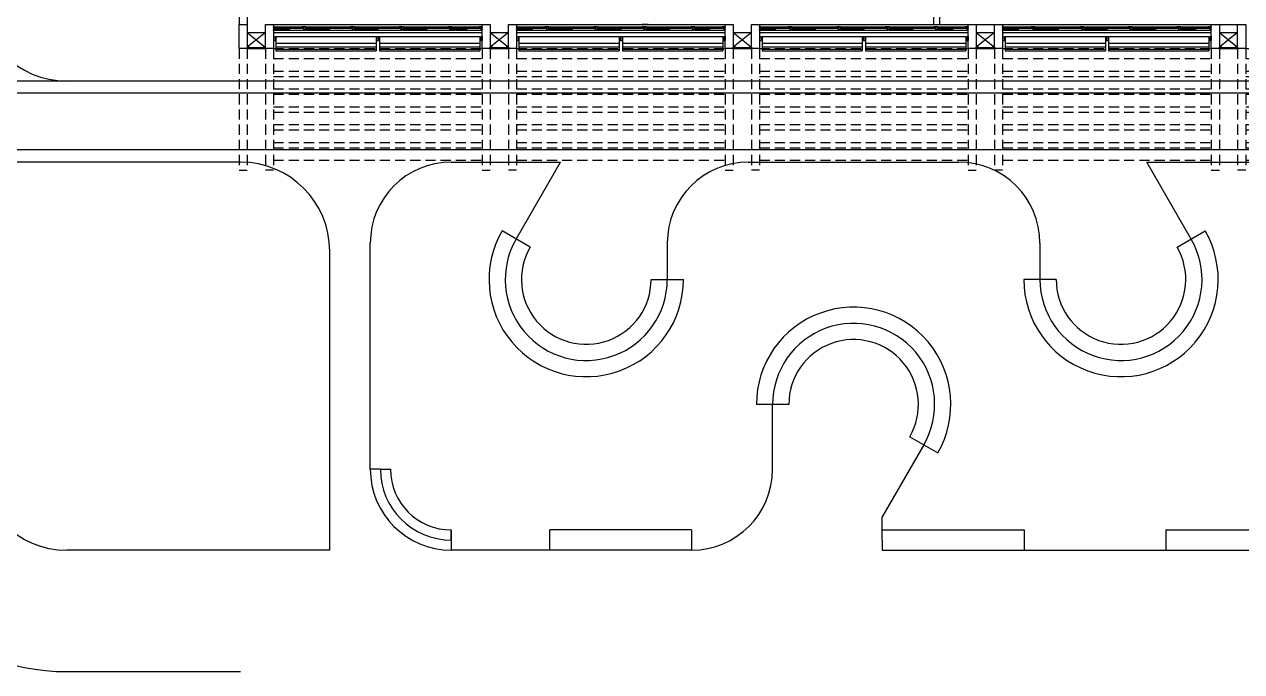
# Model space of a CAD drawing. Header units: millimetres. Extents: x 1887 to 2405, y 1100 to 1335.
# Drawn here: x 2052.26 to 2082.31, y 1212.01 to 1228 of the extents above; entities that cross this region are included whole.
import ezdxf

# ---------------------------------------------------------------- set-up
doc = ezdxf.new("R2010")
doc.units = ezdxf.units.MM
doc.linetypes.add('HIDDEN', pattern=[0.375, 0.25, -0.125])
for name, color, linetype in [('AR-ALV', 2, 'Continuous'), ('ar-banco-v', 1, 'Continuous'), ('AR-BRISES', 1, 'Continuous'), ('AR-CALÇADA', 1, 'Continuous'), ('AR-ESQ', 1, 'Continuous'), ('AR-ESQ-V', 1, 'Continuous'), ('AR-ESTC', 3, 'Continuous'), ('AR-PEITORIL', 1, 'Continuous'), ('AR-PERGOLAPROJ', 1, 'HIDDEN'), ('AR-PISO', 1, 'Continuous'), ('ar-podotactil', 1, 'Continuous'), ('AR-SHAFT', 1, 'Continuous'), ('BR-LINHAS', 1, 'Continuous'), ('BR-MONTANTE', 242, 'Continuous'), ('BR-PAINEL', 1, 'Continuous'), ('BR-SUPORTE', 1, 'Continuous'), ('DT-ESQ-BAGUETE-C', 2, 'Continuous'), ('DT-ESQ-BAGUETE-V', 1, 'Continuous'), ('DT-ESQ-CHAPA DOBRADA-V', 1, 'Continuous'), ('DT-ESQ-PERFIL CADEIRA-C', 2, 'Continuous'), ('DT-ESQ-PERFIL CADEIRA-V', 1, 'Continuous'), ('DT-ESQ-PERFIL U SIMPLES-C', 2, 'Continuous'), ('DT-ESQ-PERFIL U-C', 2, 'Continuous'), ('DT-ESQ-PERFIL U-V', 1, 'Continuous'), ('DT-ESQ-VENEZIANA-C', 2, 'Continuous'), ('DT-ESQ-VENEZIANA-V', 2, 'Continuous'), ('DT-ESQ-VIDRO-C', 2, 'Continuous'), ('insercao', 4, 'Continuous'), ('PG-PROJ', 1, 'HIDDEN')]:
    doc.layers.add(name, color=color, linetype=linetype)

# ---------------------------------------------------------------- blocks, each defined once
blk = doc.blocks.new('EF40-P')
at = {"layer": 'DT-ESQ-BAGUETE-C', "color": 2, "ltscale": 0.1}
for points in [[(0.073, -0.125), (0.06, -0.125), (0.06, -0.124), (0.073, -0.124, 0.414214), (0.073, -0.123), (0.073, -0.112, 0.414214), (0.073, -0.112), (0.06, -0.112), (0.06, -0.11), (0.073, -0.11, -0.414214), (0.075, -0.112), (0.075, -0.124, -0.414214)], [(0.339, -0.125), (0.352, -0.125), (0.352, -0.124), (0.34, -0.124, -0.414214), (0.339, -0.123), (0.339, -0.112, -0.414214), (0.34, -0.112), (0.352, -0.112), (0.352, -0.11), (0.339, -0.11, 0.414214), (0.337, -0.112), (0.337, -0.124, 0.414214)], [(0.422, -0.08), (0.409, -0.08), (0.409, -0.079), (0.422, -0.079, 0.414214), (0.422, -0.078), (0.422, -0.067, 0.414214), (0.422, -0.067), (0.409, -0.067), (0.409, -0.065), (0.422, -0.065, -0.414214), (0.424, -0.067), (0.424, -0.079, -0.414214)], [(0.702, -0.08), (0.715, -0.08), (0.715, -0.079), (0.702, -0.079, -0.414214), (0.702, -0.078), (0.702, -0.067, -0.414214), (0.702, -0.067), (0.715, -0.067), (0.715, -0.065), (0.702, -0.065, 0.414214), (0.7, -0.067), (0.7, -0.079, 0.414214)], [(0.848, -0.125), (0.835, -0.125), (0.835, -0.124), (0.848, -0.124, 0.414214), (0.848, -0.123), (0.848, -0.112, 0.414214), (0.848, -0.112), (0.835, -0.112), (0.835, -0.11), (0.848, -0.11, -0.414214), (0.85, -0.112), (0.85, -0.124, -0.414214)], [(1.326, -0.125), (1.34, -0.125), (1.34, -0.124), (1.327, -0.124, -0.414214), (1.326, -0.123), (1.326, -0.112, -0.414214), (1.327, -0.112), (1.34, -0.112), (1.34, -0.11), (1.326, -0.11, 0.414214), (1.325, -0.112), (1.325, -0.124, 0.414214)], [(1.41, -0.08), (1.396, -0.08), (1.396, -0.079), (1.409, -0.079, 0.414214), (1.41, -0.078), (1.41, -0.067, 0.414214), (1.409, -0.067), (1.396, -0.067), (1.396, -0.065), (1.41, -0.065, -0.414214), (1.411, -0.067), (1.411, -0.079, -0.414214)], [(1.901, -0.08), (1.915, -0.08), (1.915, -0.079), (1.902, -0.079, -0.414214), (1.901, -0.078), (1.901, -0.067, -0.414214), (1.902, -0.067), (1.915, -0.067), (1.915, -0.065), (1.901, -0.065, 0.414214), (1.9, -0.067), (1.9, -0.079, 0.414214)], [(2.048, -0.125), (2.035, -0.125), (2.035, -0.124), (2.048, -0.124, 0.414214), (2.048, -0.123), (2.048, -0.112, 0.414214), (2.048, -0.112), (2.035, -0.112), (2.035, -0.11), (2.048, -0.11, -0.414214), (2.05, -0.112), (2.05, -0.124, -0.414214)], [(2.526, -0.125), (2.54, -0.125), (2.54, -0.124), (2.527, -0.124, -0.414214), (2.526, -0.123), (2.526, -0.112, -0.414214), (2.527, -0.112), (2.54, -0.112), (2.54, -0.11), (2.526, -0.11, 0.414214), (2.525, -0.112), (2.525, -0.124, 0.414214)], [(2.61, -0.08), (2.596, -0.08), (2.596, -0.079), (2.609, -0.079, 0.414214), (2.61, -0.078), (2.61, -0.067, 0.414214), (2.609, -0.067), (2.596, -0.067), (2.596, -0.065), (2.61, -0.065, -0.414214), (2.611, -0.067), (2.611, -0.079, -0.414214)], [(3.101, -0.08), (3.115, -0.08), (3.115, -0.079), (3.102, -0.079, -0.414214), (3.101, -0.078), (3.101, -0.067, -0.414214), (3.102, -0.067), (3.115, -0.067), (3.115, -0.065), (3.101, -0.065, 0.414214), (3.1, -0.067), (3.1, -0.079, 0.414214)], [(3.248, -0.125), (3.235, -0.125), (3.235, -0.124), (3.248, -0.124, 0.414214), (3.248, -0.123), (3.248, -0.112, 0.414214), (3.248, -0.112), (3.235, -0.112), (3.235, -0.11), (3.248, -0.11, -0.414214), (3.25, -0.112), (3.25, -0.124, -0.414214)], [(3.726, -0.125), (3.74, -0.125), (3.74, -0.124), (3.727, -0.124, -0.414214), (3.726, -0.123), (3.726, -0.112, -0.414214), (3.727, -0.112), (3.74, -0.112), (3.74, -0.11), (3.726, -0.11, 0.414214), (3.725, -0.112), (3.725, -0.124, 0.414214)], [(3.81, -0.08), (3.796, -0.08), (3.796, -0.079), (3.809, -0.079, 0.414214), (3.81, -0.078), (3.81, -0.067, 0.414214), (3.809, -0.067), (3.796, -0.067), (3.796, -0.065), (3.81, -0.065, -0.414214), (3.811, -0.067), (3.811, -0.079, -0.414214)], [(4.301, -0.08), (4.315, -0.08), (4.315, -0.079), (4.302, -0.079, -0.414214), (4.301, -0.078), (4.301, -0.067, -0.414214), (4.302, -0.067), (4.315, -0.067), (4.315, -0.065), (4.301, -0.065, 0.414214), (4.3, -0.067), (4.3, -0.079, 0.414214)], [(4.448, -0.125), (4.435, -0.125), (4.435, -0.124), (4.448, -0.124, 0.414214), (4.448, -0.123), (4.448, -0.112, 0.414214), (4.448, -0.112), (4.435, -0.112), (4.435, -0.11), (4.448, -0.11, -0.414214), (4.45, -0.112), (4.45, -0.124, -0.414214)], [(4.714, -0.125), (4.727, -0.125), (4.727, -0.124), (4.714, -0.124, -0.414214), (4.714, -0.123), (4.714, -0.112, -0.414214), (4.714, -0.112), (4.727, -0.112), (4.727, -0.11), (4.714, -0.11, 0.414214), (4.712, -0.112), (4.712, -0.124, 0.414214)], [(4.797, -0.08), (4.784, -0.08), (4.784, -0.079), (4.797, -0.079, 0.414214), (4.797, -0.078), (4.797, -0.067, 0.414214), (4.797, -0.067), (4.784, -0.067), (4.784, -0.065), (4.797, -0.065, -0.414214), (4.799, -0.067), (4.799, -0.079, -0.414214)], [(5.076, -0.08), (5.09, -0.08), (5.09, -0.079), (5.077, -0.079, -0.414214), (5.076, -0.078), (5.076, -0.067, -0.414214), (5.077, -0.067), (5.09, -0.067), (5.09, -0.065), (5.076, -0.065, 0.414214), (5.075, -0.067), (5.075, -0.079, 0.414214)]]:
    blk.add_lwpolyline(points, format="xyb", close=True, dxfattribs=at)
at = {"layer": 'DT-ESQ-BAGUETE-V', "color": 1, "ltscale": 0.1}
for p, q in [((0.073, -0.11), (0.339, -0.11)), ((0.848, -0.11), (1.326, -0.11)), ((2.048, -0.11), (2.526, -0.11)), ((3.248, -0.11), (3.726, -0.11)), ((4.448, -0.11), (4.714, -0.11))]:
    blk.add_line(p, q, dxfattribs=at)
at = {"layer": 'DT-ESQ-BAGUETE-V', "ltscale": 0.1}
for p, q in [((0.422, -0.065), (0.702, -0.065)), ((1.41, -0.065), (1.901, -0.065)), ((2.61, -0.065), (3.101, -0.065)), ((3.81, -0.065), (4.301, -0.065)), ((4.797, -0.065), (5.076, -0.065))]:
    blk.add_line(p, q, dxfattribs=at)
at = {"layer": 'DT-ESQ-CHAPA DOBRADA-V', "ltscale": 0.1}
for p, q in [((0.025, -0.077), (0.374, -0.077)), ((0.025, -0.08), (0.374, -0.08)), ((0.8, -0.077), (1.361, -0.077)), ((0.8, -0.08), (1.361, -0.08)), ((4.4, -0.077), (4.749, -0.077)), ((4.4, -0.08), (4.749, -0.08))]:
    blk.add_line(p, q, dxfattribs=at)
at = {"layer": 'DT-ESQ-CHAPA DOBRADA-V', "color": 1, "ltscale": 0.1}
for p, q in [((2, -0.077), (2.561, -0.077)), ((2, -0.08), (2.561, -0.08)), ((3.2, -0.077), (3.761, -0.077)), ((3.2, -0.08), (3.761, -0.08))]:
    blk.add_line(p, q, dxfattribs=at)
at = {"layer": 'DT-ESQ-PERFIL CADEIRA-C', "color": 2, "ltscale": 0.1}
for p, q in [((0.025, -0.134), (0.073, -0.134)), ((0.385, -0.134), (0.339, -0.134)), ((0.376, -0.088), (0.422, -0.088)), ((0.75, -0.088), (0.702, -0.088)), ((0.8, -0.134), (0.848, -0.134)), ((1.373, -0.134), (1.326, -0.134)), ((1.363, -0.088), (1.41, -0.088)), ((1.95, -0.088), (1.901, -0.088)), ((2, -0.134), (2.048, -0.134)), ((2.573, -0.134), (2.526, -0.134)), ((2.563, -0.088), (2.61, -0.088)), ((3.15, -0.088), (3.101, -0.088)), ((3.2, -0.134), (3.248, -0.134)), ((3.773, -0.134), (3.726, -0.134)), ((3.763, -0.088), (3.81, -0.088)), ((4.35, -0.088), (4.301, -0.088)), ((4.76, -0.134), (4.714, -0.134)), ((4.751, -0.088), (4.797, -0.088)), ((5.125, -0.088), (5.076, -0.088))]:
    blk.add_line(p, q, dxfattribs=at)
at = {"layer": 'DT-ESQ-PERFIL CADEIRA-C', "ltscale": 0.1}
blk.add_line((4.4, -0.134), (4.448, -0.134), dxfattribs=at)
at = {"layer": 'DT-ESQ-PERFIL CADEIRA-C', "color": 2, "ltscale": 0.1}
for points in [[(0.073, -0.135), (0.025, -0.135), (0.025, -0.134), (0.06, -0.134, -0.198912), (0.059, -0.133, -0.198913), (0.058, -0.132), (0.058, -0.112, 0.414214), (0.058, -0.112), (0.025, -0.112), (0.025, -0.11), (0.058, -0.11, -0.414214), (0.06, -0.112), (0.06, -0.124), (0.06, -0.125), (0.06, -0.132), (0.073, -0.132, -1)], [(0.339, -0.132, 1), (0.339, -0.135), (0.385, -0.135, 0.414214), (0.387, -0.133), (0.387, -0.112, 0.414214), (0.385, -0.11), (0.354, -0.11, 0.414214), (0.352, -0.112), (0.352, -0.132)], [(0.352, -0.134, 0.198913), (0.354, -0.133, 0.198913), (0.354, -0.132), (0.354, -0.112, -0.414214), (0.354, -0.112), (0.385, -0.112, -0.414214), (0.386, -0.112), (0.386, -0.133, -0.414214), (0.385, -0.134)], [(0.422, -0.087, -1), (0.422, -0.09), (0.376, -0.09, -0.414214), (0.374, -0.088), (0.374, -0.067, -0.414214), (0.376, -0.065), (0.407, -0.065, -0.414214), (0.409, -0.067), (0.409, -0.087)], [(0.409, -0.088, -0.198913), (0.408, -0.088, -0.198913), (0.407, -0.087), (0.407, -0.067, 0.414214), (0.407, -0.067), (0.376, -0.067, 0.414214), (0.375, -0.067), (0.375, -0.088, 0.414214), (0.376, -0.088)], [(0.702, -0.09), (0.75, -0.09), (0.75, -0.088), (0.715, -0.088, 0.198912), (0.716, -0.088, 0.198913), (0.716, -0.087), (0.716, -0.067, -0.414214), (0.717, -0.067), (0.75, -0.067), (0.75, -0.065), (0.716, -0.065, 0.414214), (0.715, -0.067), (0.715, -0.079), (0.715, -0.08), (0.715, -0.087), (0.702, -0.087, 1)], [(0.848, -0.135), (0.8, -0.135), (0.8, -0.134), (0.835, -0.134, -0.198912), (0.834, -0.133, -0.198913), (0.833, -0.132), (0.833, -0.112, 0.414214), (0.833, -0.112), (0.8, -0.112), (0.8, -0.11), (0.833, -0.11, -0.414214), (0.835, -0.112), (0.835, -0.124), (0.835, -0.125), (0.835, -0.132), (0.848, -0.132, -1)], [(1.326, -0.132, 1), (1.326, -0.135), (1.373, -0.135, 0.414214), (1.375, -0.133), (1.375, -0.112, 0.414214), (1.373, -0.11), (1.341, -0.11, 0.414214), (1.34, -0.112), (1.34, -0.132)], [(1.34, -0.134, 0.198913), (1.341, -0.133, 0.198913), (1.341, -0.132), (1.341, -0.112, -0.414214), (1.342, -0.112), (1.373, -0.112, -0.414214), (1.373, -0.112), (1.373, -0.133, -0.414214), (1.373, -0.134)], [(1.41, -0.087, -1), (1.41, -0.09), (1.363, -0.09, -0.414214), (1.361, -0.088), (1.361, -0.067, -0.414214), (1.363, -0.065), (1.395, -0.065, -0.414214), (1.396, -0.067), (1.396, -0.087)], [(1.396, -0.088, -0.198913), (1.395, -0.088, -0.198913), (1.395, -0.087), (1.395, -0.067, 0.414214), (1.394, -0.067), (1.363, -0.067, 0.414214), (1.363, -0.067), (1.363, -0.088, 0.414214), (1.363, -0.088)], [(1.901, -0.09), (1.95, -0.09), (1.95, -0.088), (1.915, -0.088, 0.198912), (1.916, -0.088, 0.198913), (1.916, -0.087), (1.916, -0.067, -0.414214), (1.917, -0.067), (1.95, -0.067), (1.95, -0.065), (1.916, -0.065, 0.414214), (1.915, -0.067), (1.915, -0.079), (1.915, -0.08), (1.915, -0.087), (1.901, -0.087, 1)], [(2.048, -0.135), (2, -0.135), (2, -0.134), (2.035, -0.134, -0.198912), (2.034, -0.133, -0.198913), (2.033, -0.132), (2.033, -0.112, 0.414214), (2.033, -0.112), (2, -0.112), (2, -0.11), (2.033, -0.11, -0.414214), (2.035, -0.112), (2.035, -0.124), (2.035, -0.125), (2.035, -0.132), (2.048, -0.132, -1)], [(2.526, -0.132, 1), (2.526, -0.135), (2.573, -0.135, 0.414214), (2.575, -0.133), (2.575, -0.112, 0.414214), (2.573, -0.11), (2.541, -0.11, 0.414214), (2.54, -0.112), (2.54, -0.132)], [(2.54, -0.134, 0.198913), (2.541, -0.133, 0.198913), (2.541, -0.132), (2.541, -0.112, -0.414214), (2.542, -0.112), (2.573, -0.112, -0.414214), (2.573, -0.112), (2.573, -0.133, -0.414214), (2.573, -0.134)], [(2.61, -0.087, -1), (2.61, -0.09), (2.563, -0.09, -0.414214), (2.561, -0.088), (2.561, -0.067, -0.414214), (2.563, -0.065), (2.595, -0.065, -0.414214), (2.596, -0.067), (2.596, -0.087)], [(2.596, -0.088, -0.198913), (2.595, -0.088, -0.198913), (2.595, -0.087), (2.595, -0.067, 0.414214), (2.594, -0.067), (2.563, -0.067, 0.414214), (2.563, -0.067), (2.563, -0.088, 0.414214), (2.563, -0.088)], [(3.101, -0.09), (3.15, -0.09), (3.15, -0.088), (3.115, -0.088, 0.198912), (3.116, -0.088, 0.198913), (3.116, -0.087), (3.116, -0.067, -0.414214), (3.117, -0.067), (3.15, -0.067), (3.15, -0.065), (3.116, -0.065, 0.414214), (3.115, -0.067), (3.115, -0.079), (3.115, -0.08), (3.115, -0.087), (3.101, -0.087, 1)], [(3.248, -0.135), (3.2, -0.135), (3.2, -0.134), (3.235, -0.134, -0.198912), (3.234, -0.133, -0.198913), (3.233, -0.132), (3.233, -0.112, 0.414214), (3.233, -0.112), (3.2, -0.112), (3.2, -0.11), (3.233, -0.11, -0.414214), (3.235, -0.112), (3.235, -0.124), (3.235, -0.125), (3.235, -0.132), (3.248, -0.132, -1)], [(3.726, -0.132, 1), (3.726, -0.135), (3.773, -0.135, 0.414214), (3.775, -0.133), (3.775, -0.112, 0.414214), (3.773, -0.11), (3.741, -0.11, 0.414214), (3.74, -0.112), (3.74, -0.132)], [(3.74, -0.134, 0.198913), (3.741, -0.133, 0.198913), (3.741, -0.132), (3.741, -0.112, -0.414214), (3.742, -0.112), (3.773, -0.112, -0.414214), (3.773, -0.112), (3.773, -0.133, -0.414214), (3.773, -0.134)], [(3.81, -0.087, -1), (3.81, -0.09), (3.763, -0.09, -0.414214), (3.761, -0.088), (3.761, -0.067, -0.414214), (3.763, -0.065), (3.795, -0.065, -0.414214), (3.796, -0.067), (3.796, -0.087)], [(3.796, -0.088, -0.198913), (3.795, -0.088, -0.198913), (3.795, -0.087), (3.795, -0.067, 0.414214), (3.794, -0.067), (3.763, -0.067, 0.414214), (3.763, -0.067), (3.763, -0.088, 0.414214), (3.763, -0.088)], [(4.301, -0.09), (4.35, -0.09), (4.35, -0.088), (4.315, -0.088, 0.198912), (4.316, -0.088, 0.198913), (4.316, -0.087), (4.316, -0.067, -0.414214), (4.317, -0.067), (4.35, -0.067), (4.35, -0.065), (4.316, -0.065, 0.414214), (4.315, -0.067), (4.315, -0.079), (4.315, -0.08), (4.315, -0.087), (4.301, -0.087, 1)], [(4.448, -0.135), (4.4, -0.135), (4.4, -0.134), (4.435, -0.134, -0.198912), (4.434, -0.133, -0.198913), (4.433, -0.132), (4.433, -0.112, 0.414214), (4.433, -0.112), (4.4, -0.112), (4.4, -0.11), (4.433, -0.11, -0.414214), (4.435, -0.112), (4.435, -0.124), (4.435, -0.125), (4.435, -0.132), (4.448, -0.132, -1)], [(4.714, -0.132, 1), (4.714, -0.135), (4.76, -0.135, 0.414214), (4.762, -0.133), (4.762, -0.112, 0.414214), (4.76, -0.11), (4.729, -0.11, 0.414214), (4.727, -0.112), (4.727, -0.132)], [(4.727, -0.134, 0.198913), (4.729, -0.133, 0.198913), (4.729, -0.132), (4.729, -0.112, -0.414214), (4.729, -0.112), (4.76, -0.112, -0.414214), (4.761, -0.112), (4.761, -0.133, -0.414214), (4.76, -0.134)], [(4.797, -0.087, -1), (4.797, -0.09), (4.751, -0.09, -0.414214), (4.749, -0.088), (4.749, -0.067, -0.414214), (4.751, -0.065), (4.782, -0.065, -0.414214), (4.784, -0.067), (4.784, -0.087)], [(4.784, -0.088, -0.198913), (4.783, -0.088, -0.198913), (4.782, -0.087), (4.782, -0.067, 0.414214), (4.782, -0.067), (4.751, -0.067, 0.414214), (4.75, -0.067), (4.75, -0.088, 0.414214), (4.751, -0.088)], [(5.076, -0.09), (5.125, -0.09), (5.125, -0.088), (5.09, -0.088, 0.198912), (5.091, -0.088, 0.198913), (5.091, -0.087), (5.091, -0.067, -0.414214), (5.092, -0.067), (5.125, -0.067), (5.125, -0.065), (5.091, -0.065, 0.414214), (5.09, -0.067), (5.09, -0.079), (5.09, -0.08), (5.09, -0.087), (5.076, -0.087, 1)]]:
    blk.add_lwpolyline(points, format="xyb", close=True, dxfattribs=at)
at = {"layer": 'DT-ESQ-PERFIL CADEIRA-V', "color": 1, "ltscale": 0.1}
for p, q in [((0.073, -0.135), (0.339, -0.135)), ((0.848, -0.135), (1.326, -0.135)), ((2.048, -0.135), (2.526, -0.135)), ((2.595, -0.09), (3.101, -0.09)), ((3.795, -0.09), (4.301, -0.09)), ((4.448, -0.135), (4.714, -0.135)), ((4.782, -0.09), (5.076, -0.09))]:
    blk.add_line(p, q, dxfattribs=at)
at = {"layer": 'DT-ESQ-PERFIL CADEIRA-V', "ltscale": 0.1}
for p, q in [((0.407, -0.09), (0.702, -0.09)), ((1.395, -0.09), (1.901, -0.09))]:
    blk.add_line(p, q, dxfattribs=at)
at = {"layer": 'DT-ESQ-PERFIL CADEIRA-V', "color": 2, "ltscale": 0.1}
blk.add_line((3.248, -0.135), (3.726, -0.135), dxfattribs=at)
at = {"layer": 'DT-ESQ-PERFIL U SIMPLES-C', "color": 2, "ltscale": 0.1}
for points in [[(0.376, -0.102), (0.384, -0.102), (0.384, -0.1), (0.376, -0.1, -0.414214), (0.375, -0.1), (0.375, -0.092, -0.414214), (0.376, -0.091), (0.384, -0.091), (0.384, -0.09), (0.376, -0.09, 0.414214), (0.374, -0.092), (0.374, -0.1, 0.414214)], [(0.385, -0.098), (0.378, -0.098), (0.378, -0.1), (0.385, -0.1, -0.414214), (0.386, -0.1), (0.386, -0.108, -0.414214), (0.385, -0.109), (0.378, -0.109), (0.378, -0.11), (0.385, -0.11, 0.414214), (0.387, -0.108), (0.387, -0.1, 0.414214)], [(1.363, -0.102), (1.371, -0.102), (1.371, -0.1), (1.363, -0.1, -0.414214), (1.363, -0.1), (1.363, -0.092, -0.414214), (1.363, -0.091), (1.371, -0.091), (1.371, -0.09), (1.363, -0.09, 0.414214), (1.361, -0.092), (1.361, -0.1, 0.414214)], [(1.373, -0.098), (1.365, -0.098), (1.365, -0.1), (1.373, -0.1, -0.414214), (1.373, -0.1), (1.373, -0.108, -0.414214), (1.373, -0.109), (1.365, -0.109), (1.365, -0.11), (1.373, -0.11, 0.414214), (1.375, -0.108), (1.375, -0.1, 0.414214)], [(2.563, -0.102), (2.571, -0.102), (2.571, -0.1), (2.563, -0.1, -0.414214), (2.563, -0.1), (2.563, -0.092, -0.414214), (2.563, -0.091), (2.571, -0.091), (2.571, -0.09), (2.563, -0.09, 0.414214), (2.561, -0.092), (2.561, -0.1, 0.414214)], [(2.573, -0.098), (2.565, -0.098), (2.565, -0.1), (2.573, -0.1, -0.414214), (2.573, -0.1), (2.573, -0.108, -0.414214), (2.573, -0.109), (2.565, -0.109), (2.565, -0.11), (2.573, -0.11, 0.414214), (2.575, -0.108), (2.575, -0.1, 0.414214)], [(3.763, -0.102), (3.771, -0.102), (3.771, -0.1), (3.763, -0.1, -0.414214), (3.763, -0.1), (3.763, -0.092, -0.414214), (3.763, -0.091), (3.771, -0.091), (3.771, -0.09), (3.763, -0.09, 0.414214), (3.761, -0.092), (3.761, -0.1, 0.414214)], [(3.773, -0.098), (3.765, -0.098), (3.765, -0.1), (3.773, -0.1, -0.414214), (3.773, -0.1), (3.773, -0.108, -0.414214), (3.773, -0.109), (3.765, -0.109), (3.765, -0.11), (3.773, -0.11, 0.414214), (3.775, -0.108), (3.775, -0.1, 0.414214)], [(4.751, -0.102), (4.759, -0.102), (4.759, -0.1), (4.751, -0.1, -0.414214), (4.75, -0.1), (4.75, -0.092, -0.414214), (4.751, -0.091), (4.759, -0.091), (4.759, -0.09), (4.751, -0.09, 0.414214), (4.749, -0.092), (4.749, -0.1, 0.414214)], [(4.76, -0.098), (4.752, -0.098), (4.752, -0.1), (4.76, -0.1, -0.414214), (4.761, -0.1), (4.761, -0.108, -0.414214), (4.76, -0.109), (4.752, -0.109), (4.752, -0.11), (4.76, -0.11, 0.414214), (4.762, -0.108), (4.762, -0.1, 0.414214)]]:
    blk.add_lwpolyline(points, format="xyb", close=True, dxfattribs=at)
at = {"layer": 'DT-ESQ-PERFIL U-C', "color": 2, "ltscale": 0.1}
for points in [[(0, -0.062, -0.414214), (0.001, -0.06), (0.023, -0.06, -0.414214), (0.025, -0.062), (0.025, -0.139, -0.414214), (0.023, -0.14), (0.001, -0.14, -0.414214), (0, -0.139), (0, -0.125), (0.001, -0.125), (0.001, -0.138, 0.414214), (0.002, -0.139), (0.023, -0.139, 0.414214), (0.023, -0.138), (0.023, -0.062, 0.414214), (0.023, -0.062), (0.002, -0.062, 0.414214), (0.001, -0.062), (0.001, -0.075), (0, -0.075)], [(0.775, -0.062, 0.414214), (0.773, -0.06), (0.751, -0.06, 0.414214), (0.75, -0.062), (0.75, -0.139, 0.414214), (0.751, -0.14), (0.773, -0.14, 0.414214), (0.775, -0.139), (0.775, -0.125), (0.773, -0.125), (0.773, -0.138, -0.414214), (0.773, -0.139), (0.752, -0.139, -0.414214), (0.751, -0.138), (0.751, -0.062, -0.414214), (0.752, -0.062), (0.773, -0.062, -0.414214), (0.773, -0.062), (0.773, -0.075), (0.775, -0.075)], [(0.775, -0.062, -0.414214), (0.776, -0.06), (0.798, -0.06, -0.414214), (0.8, -0.062), (0.8, -0.139, -0.414214), (0.798, -0.14), (0.776, -0.14, -0.414214), (0.775, -0.139), (0.775, -0.125), (0.776, -0.125), (0.776, -0.138, 0.414214), (0.777, -0.139), (0.798, -0.139, 0.414214), (0.798, -0.138), (0.798, -0.062, 0.414214), (0.798, -0.062), (0.777, -0.062, 0.414214), (0.776, -0.062), (0.776, -0.075), (0.775, -0.075)], [(1.975, -0.062, 0.414214), (1.973, -0.06), (1.951, -0.06, 0.414214), (1.95, -0.062), (1.95, -0.139, 0.414214), (1.951, -0.14), (1.973, -0.14, 0.414214), (1.975, -0.139), (1.975, -0.125), (1.973, -0.125), (1.973, -0.138, -0.414214), (1.973, -0.139), (1.952, -0.139, -0.414214), (1.951, -0.138), (1.951, -0.062, -0.414214), (1.952, -0.062), (1.973, -0.062, -0.414214), (1.973, -0.062), (1.973, -0.075), (1.975, -0.075)], [(1.975, -0.062, -0.414214), (1.976, -0.06), (1.998, -0.06, -0.414214), (2, -0.062), (2, -0.139, -0.414214), (1.998, -0.14), (1.976, -0.14, -0.414214), (1.975, -0.139), (1.975, -0.125), (1.976, -0.125), (1.976, -0.138, 0.414214), (1.977, -0.139), (1.998, -0.139, 0.414214), (1.998, -0.138), (1.998, -0.062, 0.414214), (1.998, -0.062), (1.977, -0.062, 0.414214), (1.976, -0.062), (1.976, -0.075), (1.975, -0.075)], [(3.175, -0.062, 0.414214), (3.173, -0.06), (3.151, -0.06, 0.414214), (3.15, -0.062), (3.15, -0.139, 0.414214), (3.151, -0.14), (3.173, -0.14, 0.414214), (3.175, -0.139), (3.175, -0.125), (3.173, -0.125), (3.173, -0.138, -0.414214), (3.173, -0.139), (3.152, -0.139, -0.414214), (3.151, -0.138), (3.151, -0.062, -0.414214), (3.152, -0.062), (3.173, -0.062, -0.414214), (3.173, -0.062), (3.173, -0.075), (3.175, -0.075)], [(3.175, -0.062, -0.414214), (3.176, -0.06), (3.198, -0.06, -0.414214), (3.2, -0.062), (3.2, -0.139, -0.414214), (3.198, -0.14), (3.176, -0.14, -0.414214), (3.175, -0.139), (3.175, -0.125), (3.176, -0.125), (3.176, -0.138, 0.414214), (3.177, -0.139), (3.198, -0.139, 0.414214), (3.198, -0.138), (3.198, -0.062, 0.414214), (3.198, -0.062), (3.177, -0.062, 0.414214), (3.176, -0.062), (3.176, -0.075), (3.175, -0.075)], [(4.375, -0.062, 0.414214), (4.373, -0.06), (4.351, -0.06, 0.414214), (4.35, -0.062), (4.35, -0.139, 0.414214), (4.351, -0.14), (4.373, -0.14, 0.414214), (4.375, -0.139), (4.375, -0.125), (4.373, -0.125), (4.373, -0.138, -0.414214), (4.373, -0.139), (4.352, -0.139, -0.414214), (4.351, -0.138), (4.351, -0.062, -0.414214), (4.352, -0.062), (4.373, -0.062, -0.414214), (4.373, -0.062), (4.373, -0.075), (4.375, -0.075)], [(4.375, -0.062, -0.414214), (4.376, -0.06), (4.398, -0.06, -0.414214), (4.4, -0.062), (4.4, -0.139, -0.414214), (4.398, -0.14), (4.376, -0.14, -0.414214), (4.375, -0.139), (4.375, -0.125), (4.376, -0.125), (4.376, -0.138, 0.414214), (4.377, -0.139), (4.398, -0.139, 0.414214), (4.398, -0.138), (4.398, -0.062, 0.414214), (4.398, -0.062), (4.377, -0.062, 0.414214), (4.376, -0.062), (4.376, -0.075), (4.375, -0.075)], [(5.15, -0.062, 0.414214), (5.148, -0.06), (5.126, -0.06, 0.414214), (5.125, -0.062), (5.125, -0.139, 0.414214), (5.126, -0.14), (5.148, -0.14, 0.414214), (5.15, -0.139), (5.15, -0.125), (5.148, -0.125), (5.148, -0.138, -0.414214), (5.148, -0.139), (5.127, -0.139, -0.414214), (5.126, -0.138), (5.126, -0.062, -0.414214), (5.127, -0.062), (5.148, -0.062, -0.414214), (5.148, -0.062), (5.148, -0.075), (5.15, -0.075)]]:
    blk.add_lwpolyline(points, format="xyb", close=True, dxfattribs=at)
at = {"layer": 'DT-ESQ-PERFIL U-V', "color": 1, "ltscale": 0.1}
for p, q in [((0.023, -0.06), (0.751, -0.06)), ((0.023, -0.14), (0.751, -0.14)), ((0.798, -0.06), (1.951, -0.06)), ((0.798, -0.14), (1.951, -0.14)), ((1.998, -0.06), (3.151, -0.06)), ((1.998, -0.14), (3.151, -0.14)), ((4.398, -0.06), (5.126, -0.06)), ((4.398, -0.14), (5.126, -0.14))]:
    blk.add_line(p, q, dxfattribs=at)
at = {"layer": 'DT-ESQ-PERFIL U-V', "ltscale": 0.1}
for p, q in [((3.198, -0.06), (4.351, -0.06)), ((3.198, -0.14), (4.351, -0.14))]:
    blk.add_line(p, q, dxfattribs=at)
at = {"layer": 'DT-ESQ-VIDRO-C', "ltscale": 0.1}
for points in [[(0.063, -0.13), (0.063, -0.127), (0.349, -0.127), (0.349, -0.13)], [(0.713, -0.085), (0.713, -0.082), (0.411, -0.082), (0.411, -0.085)], [(0.838, -0.13), (0.838, -0.127), (1.337, -0.127), (1.337, -0.13)], [(1.912, -0.085), (1.912, -0.082), (1.399, -0.082), (1.399, -0.085)], [(2.038, -0.13), (2.038, -0.127), (2.537, -0.127), (2.537, -0.13)], [(3.112, -0.085), (3.112, -0.082), (2.599, -0.082), (2.599, -0.085)], [(3.238, -0.13), (3.238, -0.127), (3.737, -0.127), (3.737, -0.13)], [(4.312, -0.085), (4.312, -0.082), (3.799, -0.082), (3.799, -0.085)], [(4.438, -0.13), (4.438, -0.127), (4.724, -0.127), (4.724, -0.13)], [(5.087, -0.085), (5.087, -0.082), (4.786, -0.082), (4.786, -0.085)]]:
    blk.add_lwpolyline(points, close=True, dxfattribs=at)
blk = doc.blocks.new('BR-MODULO1')
at = {"layer": 'BR-LINHAS'}
for p, q in [((0.06, -0.265), (2.535, -0.265)), ((2.615, -0.265), (5.09, -0.265)), ((0.06, -0.352), (2.535, -0.352)), ((0.06, -0.415), (2.535, -0.415)), ((2.615, -0.352), (5.09, -0.352)), ((2.615, -0.415), (5.09, -0.415))]:
    blk.add_line(p, q, dxfattribs=at)
at = {"layer": 'BR-MONTANTE'}
for p, q in [((0, -0.1), (0, -0.2)), ((0, -0.1), (0.04, -0.1)), ((0, -0.2), (0.04, -0.2)), ((0.04, -0.1), (0.04, -0.2)), ((2.555, -0.1), (2.595, -0.1)), ((2.555, -0.1), (2.555, -0.2)), ((2.555, -0.2), (2.595, -0.2)), ((2.595, -0.1), (2.595, -0.2)), ((5.11, -0.1), (5.11, -0.2)), ((5.11, -0.1), (5.15, -0.1)), ((5.11, -0.2), (5.15, -0.2)), ((5.15, -0.1), (5.15, -0.2))]:
    blk.add_line(p, q, dxfattribs=at)
at = {"layer": 'BR-PAINEL'}
for p, q in [((0.06, -0.1), (2.535, -0.1)), ((0.06, -0.1), (0.06, -0.45)), ((2.535, -0.1), (2.535, -0.45)), ((2.615, -0.1), (2.615, -0.45)), ((2.615, -0.1), (5.09, -0.1)), ((5.09, -0.1), (5.09, -0.45)), ((0.06, -0.45), (2.535, -0.45)), ((2.615, -0.45), (5.09, -0.45))]:
    blk.add_line(p, q, dxfattribs=at)
at = {"layer": 'BR-SUPORTE'}
for p, q in [((0.04, -0.14), (0.06, -0.14)), ((0.04, -0.16), (0.06, -0.16)), ((0.05, -0.14), (0.05, -0.16)), ((2.535, -0.14), (2.555, -0.14)), ((2.535, -0.16), (2.555, -0.16)), ((2.545, -0.14), (2.545, -0.16)), ((2.615, -0.14), (2.595, -0.14)), ((2.615, -0.16), (2.595, -0.16)), ((2.605, -0.14), (2.605, -0.16)), ((5.09, -0.14), (5.11, -0.14)), ((5.09, -0.16), (5.11, -0.16)), ((5.1, -0.14), (5.1, -0.16))]:
    blk.add_line(p, q, dxfattribs=at)
blk = doc.blocks.new('PG-MODULO1-PJ-B')
at = {"layer": 'PG-PROJ'}
for p, q in [((0, 0), (0, -3)), ((5.55, 0), (5.55, -3)), ((0.2, 0), (5.35, 0)), ((0.2, 0), (0.2, -3)), ((0.2, -0.245), (5.35, -0.245)), ((5.35, 0), (5.35, -3)), ((0.2, -0.555), (5.35, -0.555)), ((0.2, -0.685), (5.35, -0.685)), ((0.2, -0.995), (5.35, -0.995)), ((0.2, -1.125), (5.35, -1.125)), ((0.2, -1.435), (5.35, -1.435)), ((0.2, -1.565), (5.35, -1.565)), ((0.2, -1.875), (5.35, -1.875)), ((0.2, -2.005), (5.35, -2.005)), ((0.2, -2.315), (5.35, -2.315)), ((0.2, -2.445), (5.35, -2.445)), ((0.2, -3), (0, -3)), ((0.2, -2.755), (5.35, -2.755)), ((5.35, -3), (5.55, -3))]:
    blk.add_line(p, q, dxfattribs=at)
blk = doc.blocks.new('EF01C-P')
at = {"layer": 'DT-ESQ-BAGUETE-C', "ltscale": 0.1}
for points in [[(0.002, 0.035), (0.015, 0.035), (0.015, 0.033), (0.002, 0.033), (0.002, 0.005), (0.015, 0.005), (0.015, 0.004), (0.002, 0.004, -0.414214), (0, 0.005), (0, 0.033, -0.414214)], [(0.448, 0.035), (0.435, 0.035), (0.435, 0.033), (0.448, 0.033), (0.448, 0.005), (0.435, 0.005), (0.435, 0.004), (0.448, 0.004, 0.414214), (0.45, 0.005), (0.45, 0.033, 0.414214)]]:
    blk.add_lwpolyline(points, format="xyb", close=True, dxfattribs=at)
at = {"layer": 'DT-ESQ-PERFIL CADEIRA-C', "ltscale": 0.1}
for points in [[(0.01, 0.002), (0.01, 0.003), (0.002, 0.003, 1), (0.002, 0), (0.015, 0, 0.414214), (0.016, 0.002), (0.016, 0.033), (0.043, 0.033)], [(0.043, 0.006), (0.018, 0.006), (0.018, 0.016), (0.016, 0.016), (0.016, 0.006, 0.414214), (0.018, 0.005), (0.043, 0.005), (0.056, 0.005, 1), (0.056, 0.008), (0.043, 0.008), (0.043, 0.02), (0.043, 0.032), (0.056, 0.032, 1), (0.056, 0.035), (0.043, 0.035), (0.016, 0.035, 0.414214), (0.015, 0.033), (0.015, 0.002), (0.002, 0.002)], [(0.041, 0.02), (0.041, 0.032, -0.414214), (0.043, 0.033), (0.056, 0.033)], [(0.041, 0.02), (0.041, 0.008, 0.414214), (0.043, 0.006), (0.056, 0.006)], [(0.407, 0.006), (0.432, 0.006), (0.432, 0.016), (0.433, 0.016), (0.433, 0.006, -0.414214), (0.432, 0.005), (0.407, 0.005), (0.394, 0.005, -1), (0.394, 0.008), (0.407, 0.008), (0.407, 0.02), (0.407, 0.032), (0.394, 0.032, -1), (0.394, 0.035), (0.407, 0.035), (0.433, 0.035, -0.414214), (0.435, 0.033), (0.435, 0.002), (0.448, 0.002)], [(0.408, 0.02), (0.408, 0.032, 0.414214), (0.407, 0.033), (0.394, 0.033)], [(0.408, 0.02), (0.408, 0.008, -0.414214), (0.407, 0.006), (0.394, 0.006)], [(0.44, 0.002), (0.44, 0.003), (0.448, 0.003, -1), (0.448, 0), (0.435, 0, -0.414214), (0.433, 0.002), (0.433, 0.033), (0.407, 0.033)]]:
    blk.add_lwpolyline(points, format="xyb", dxfattribs=at)
at = {"layer": 'DT-ESQ-PERFIL CADEIRA-V', "ltscale": 0.1}
blk.add_line((0.015, 0), (0.435, 0), dxfattribs=at)
at = {"layer": 'DT-ESQ-VENEZIANA-C', "ltscale": 0.1}
for p, q in [((0.043, 0.011), (0.407, 0.011)), ((0.043, 0.009), (0.407, 0.009))]:
    blk.add_line(p, q, dxfattribs=at)
at = {"layer": 'DT-ESQ-VENEZIANA-V', "ltscale": 0.1}
blk.add_line((0.043, 0.031), (0.407, 0.031), dxfattribs=at)

msp = doc.modelspace()

# ---------------------------------------------------------------- linework, layer by layer
at = {"layer": 'AR-ALV'}
for p, q in [((2057.56, 1236.323), (2057.56, 1227.998)), ((2057.76, 1236.323), (2057.76, 1227.998)), ((2074.71, 1227.998), (2074.71, 1231.098)), ((2074.86, 1227.998), (2074.86, 1231.098)), ((2067.66, 1227.998), (2067.51, 1227.998)), ((2074.71, 1227.998), (2074.86, 1227.998)), ((2075.76, 1227.998), (2076.21, 1227.998)), ((2081.76, 1227.998), (2082.21, 1227.998)), ((2057.76, 1227.798), (2058.21, 1227.798)), ((2063.76, 1227.798), (2064.21, 1227.798)), ((2069.76, 1227.798), (2070.21, 1227.798)), ((2075.76, 1227.798), (2076.21, 1227.798)), ((2081.76, 1227.798), (2082.21, 1227.798))]:
    msp.add_line(p, q, dxfattribs=at)
at = {"layer": 'ar-banco-v'}
for p, q in [((2064.746, 1222.498), (2064.053, 1222.898)), ((2080.717, 1222.498), (2081.41, 1222.898)), ((2080.717, 1222.498), (2081.41, 1222.898)), ((2068.131, 1222.598), (2068.131, 1221.698)), ((2077.331, 1222.598), (2077.331, 1221.698)), ((2067.731, 1221.698), (2068.531, 1221.698)), ((2067.731, 1221.698), (2068.531, 1221.698)), ((2077.731, 1221.698), (2076.931, 1221.698)), ((2071.131, 1218.615), (2070.331, 1218.615)), ((2074.117, 1217.815), (2074.81, 1217.415))]:
    msp.add_line(p, q, dxfattribs=at)
for centre, radius, start, end in [((2066.131, 1221.698), 2.4, 150, 0), ((2079.331, 1221.698), 2.4, 180, 30), ((2066.131, 1221.698), 2, 150, 0), ((2066.131, 1221.698), 1.6, 150, 0), ((2079.331, 1221.698), 2, 180, 30), ((2079.331, 1221.698), 1.6, 180, 30), ((2072.731, 1218.615), 2.4, 330, 180), ((2072.731, 1218.615), 2, 330, 180), ((2072.731, 1218.615), 1.6, 330, 180)]:
    msp.add_arc(centre, radius, start, end, dxfattribs=at)
at = {"layer": 'AR-CALÇADA'}
for p, q in [((2121.735, 1226.598), (2053.31, 1226.598)), ((2057.599, 1224.598), (2051.11, 1224.598)), ((2062.799, 1224.598), (2065.496, 1224.598)), ((2064.399, 1222.698), (2065.496, 1224.598)), ((2070.131, 1224.598), (2075.331, 1224.598)), ((2081.063, 1222.698), (2079.966, 1224.598)), ((2079.966, 1224.598), (2083.939, 1224.598)), ((2060.799, 1217.015), (2060.799, 1222.598)), ((2059.799, 1215.015), (2059.799, 1222.398)), ((2070.731, 1217.015), (2070.731, 1218.615)), ((2074.463, 1217.615), (2073.439, 1215.841)), ((2073.439, 1215.515), (2073.439, 1215.841)), ((2059.799, 1215.015), (2053.31, 1215.015)), ((2068.731, 1215.015), (2062.799, 1215.015)), ((2076.939, 1215.015), (2080.439, 1215.015)), ((2053.31, 1212.015), (2057.599, 1212.015))]:
    msp.add_line(p, q, dxfattribs=at)
for centre, radius, start, end in [((2053.31, 1228.798), 2.2, 180, 270), ((2057.599, 1222.398), 2.2, 360, 90), ((2062.799, 1222.598), 2, 90, 180), ((2070.131, 1222.598), 2, 90, 180), ((2075.331, 1222.598), 2, 0, 90), ((2053.31, 1217.215), 5.2, 180, 270), ((2053.31, 1217.215), 2.2, 180, 270), ((2068.731, 1217.015), 2, 270, 360)]:
    msp.add_arc(centre, radius, start, end, dxfattribs=at)
at = {"layer": 'AR-ESQ-V'}
msp.add_line((2077.205, 1227.998), (2081.56, 1227.998), dxfattribs=at)
at = {"layer": 'AR-ESTC'}
for points in [[(2057.56, 1227.398), (2057.56, 1227.998), (2057.76, 1227.998), (2057.76, 1227.398)], [(2058.21, 1227.398), (2058.21, 1227.998), (2058.41, 1227.998), (2058.41, 1227.398)], [(2063.56, 1227.398), (2063.56, 1227.998), (2063.76, 1227.998), (2063.76, 1227.398)], [(2064.21, 1227.398), (2064.21, 1227.998), (2064.41, 1227.998), (2064.41, 1227.398)], [(2069.56, 1227.398), (2069.56, 1227.998), (2069.76, 1227.998), (2069.76, 1227.398)], [(2070.21, 1227.398), (2070.21, 1227.998), (2070.41, 1227.998), (2070.41, 1227.398)], [(2075.56, 1227.398), (2075.56, 1227.998), (2075.76, 1227.998), (2075.76, 1227.398)], [(2076.21, 1227.398), (2076.21, 1227.998), (2076.41, 1227.998), (2076.41, 1227.398)], [(2081.56, 1227.398), (2081.56, 1227.998), (2081.76, 1227.998), (2081.76, 1227.398)], [(2082.21, 1227.398), (2082.21, 1227.998), (2082.41, 1227.998), (2082.41, 1227.398)]]:
    msp.add_lwpolyline(points, close=True, dxfattribs=at)
at = {"layer": 'AR-PEITORIL'}
for p, q in [((2058.41, 1227.998), (2063.56, 1227.998)), ((2064.41, 1227.998), (2069.56, 1227.998)), ((2070.41, 1227.998), (2075.56, 1227.998)), ((2076.41, 1227.998), (2081.56, 1227.998)), ((2058.41, 1227.798), (2063.56, 1227.798)), ((2064.41, 1227.798), (2069.56, 1227.798)), ((2070.41, 1227.798), (2075.56, 1227.798)), ((2076.41, 1227.798), (2081.56, 1227.798))]:
    msp.add_line(p, q, dxfattribs=at)
at = {"layer": 'AR-PERGOLAPROJ'}
for p, q in [((2057.56, 1227.398), (2057.56, 1224.398)), ((2057.76, 1227.398), (2057.76, 1224.398)), ((2057.56, 1224.398), (2057.76, 1224.398))]:
    msp.add_line(p, q, dxfattribs=at)
at = {"layer": 'AR-PISO'}
for p, q in [((2061.049, 1217.015), (2060.799, 1217.015)), ((2061.049, 1217.015), (2061.299, 1217.015)), ((2062.799, 1215.265), (2062.799, 1215.515)), ((2062.799, 1215.515), (2062.799, 1215.265)), ((2062.799, 1215.515), (2062.799, 1215.015)), ((2062.799, 1215.265), (2062.799, 1215.015)), ((2062.799, 1215.265), (2062.799, 1215.015)), ((2068.731, 1215.515), (2065.231, 1215.515)), ((2065.231, 1215.015), (2065.231, 1215.515)), ((2068.731, 1215.515), (2068.731, 1215.265)), ((2068.731, 1215.265), (2068.731, 1215.015)), ((2073.439, 1215.515), (2076.939, 1215.515)), ((2073.439, 1215.265), (2073.439, 1215.515)), ((2073.439, 1215.265), (2073.439, 1215.015)), ((2076.939, 1215.515), (2076.939, 1215.015)), ((2080.439, 1215.515), (2083.939, 1215.515)), ((2080.439, 1215.515), (2080.439, 1215.015)), ((2068.731, 1215.015), (2065.231, 1215.015)), ((2073.439, 1215.015), (2076.939, 1215.015)), ((2080.439, 1215.015), (2083.939, 1215.015))]:
    msp.add_line(p, q, dxfattribs=at)
for radius in [2, 1.75, 1.5]:
    msp.add_arc((2062.799, 1217.015), radius, 180, 270, dxfattribs=at)
at = {"layer": 'ar-podotactil'}
for p, q in [((2053.31, 1226.598), (2045.91, 1226.598)), ((2122.735, 1226.298), (2012.635, 1226.298)), ((2122.735, 1224.898), (2012.635, 1224.898))]:
    msp.add_line(p, q, dxfattribs=at)
at = {"layer": 'AR-SHAFT'}
for p, q in [((2057.76, 1227.798), (2058.208, 1227.433)), ((2058.21, 1227.798), (2057.76, 1227.432)), ((2063.76, 1227.798), (2064.208, 1227.433)), ((2064.21, 1227.798), (2063.76, 1227.432)), ((2069.76, 1227.798), (2070.208, 1227.433)), ((2070.21, 1227.798), (2069.76, 1227.432)), ((2075.76, 1227.798), (2076.208, 1227.433)), ((2076.21, 1227.798), (2075.76, 1227.432)), ((2081.76, 1227.798), (2082.208, 1227.433)), ((2082.21, 1227.798), (2081.76, 1227.432))]:
    msp.add_line(p, q, dxfattribs=at)
at = {"layer": 'insercao'}
msp.add_line((2057.599, 1215.015), (2057.11, 1215.015), dxfattribs=at)

# ---------------------------------------------------------------- block references
at = {"layer": 'AR-BRISES'}
for p in [(2058.41, 1227.798), (2064.41, 1227.798), (2070.41, 1227.798), (2076.41, 1227.798)]:
    msp.add_blockref('BR-MODULO1', p, dxfattribs=at)
at = {"layer": 'AR-ESQ'}
for name, p in [('EF40-P', (2058.41, 1227.998)), ('EF40-P', (2064.41, 1227.998)), ('EF40-P', (2070.41, 1227.998)), ('EF40-P', (2076.41, 1227.998)), ('EF01C-P', (2057.76, 1227.398)), ('EF01C-P', (2063.76, 1227.398)), ('EF01C-P', (2069.76, 1227.398)), ('EF01C-P', (2075.76, 1227.398)), ('EF01C-P', (2081.76, 1227.398))]:
    msp.add_blockref(name, p, dxfattribs=at)
at = {"layer": 'AR-PERGOLAPROJ'}
for p in [(2058.21, 1227.398), (2064.21, 1227.398), (2070.21, 1227.398), (2076.21, 1227.398), (2082.21, 1227.398)]:
    msp.add_blockref('PG-MODULO1-PJ-B', p, dxfattribs=at)

doc.saveas('drawing.dxf')
